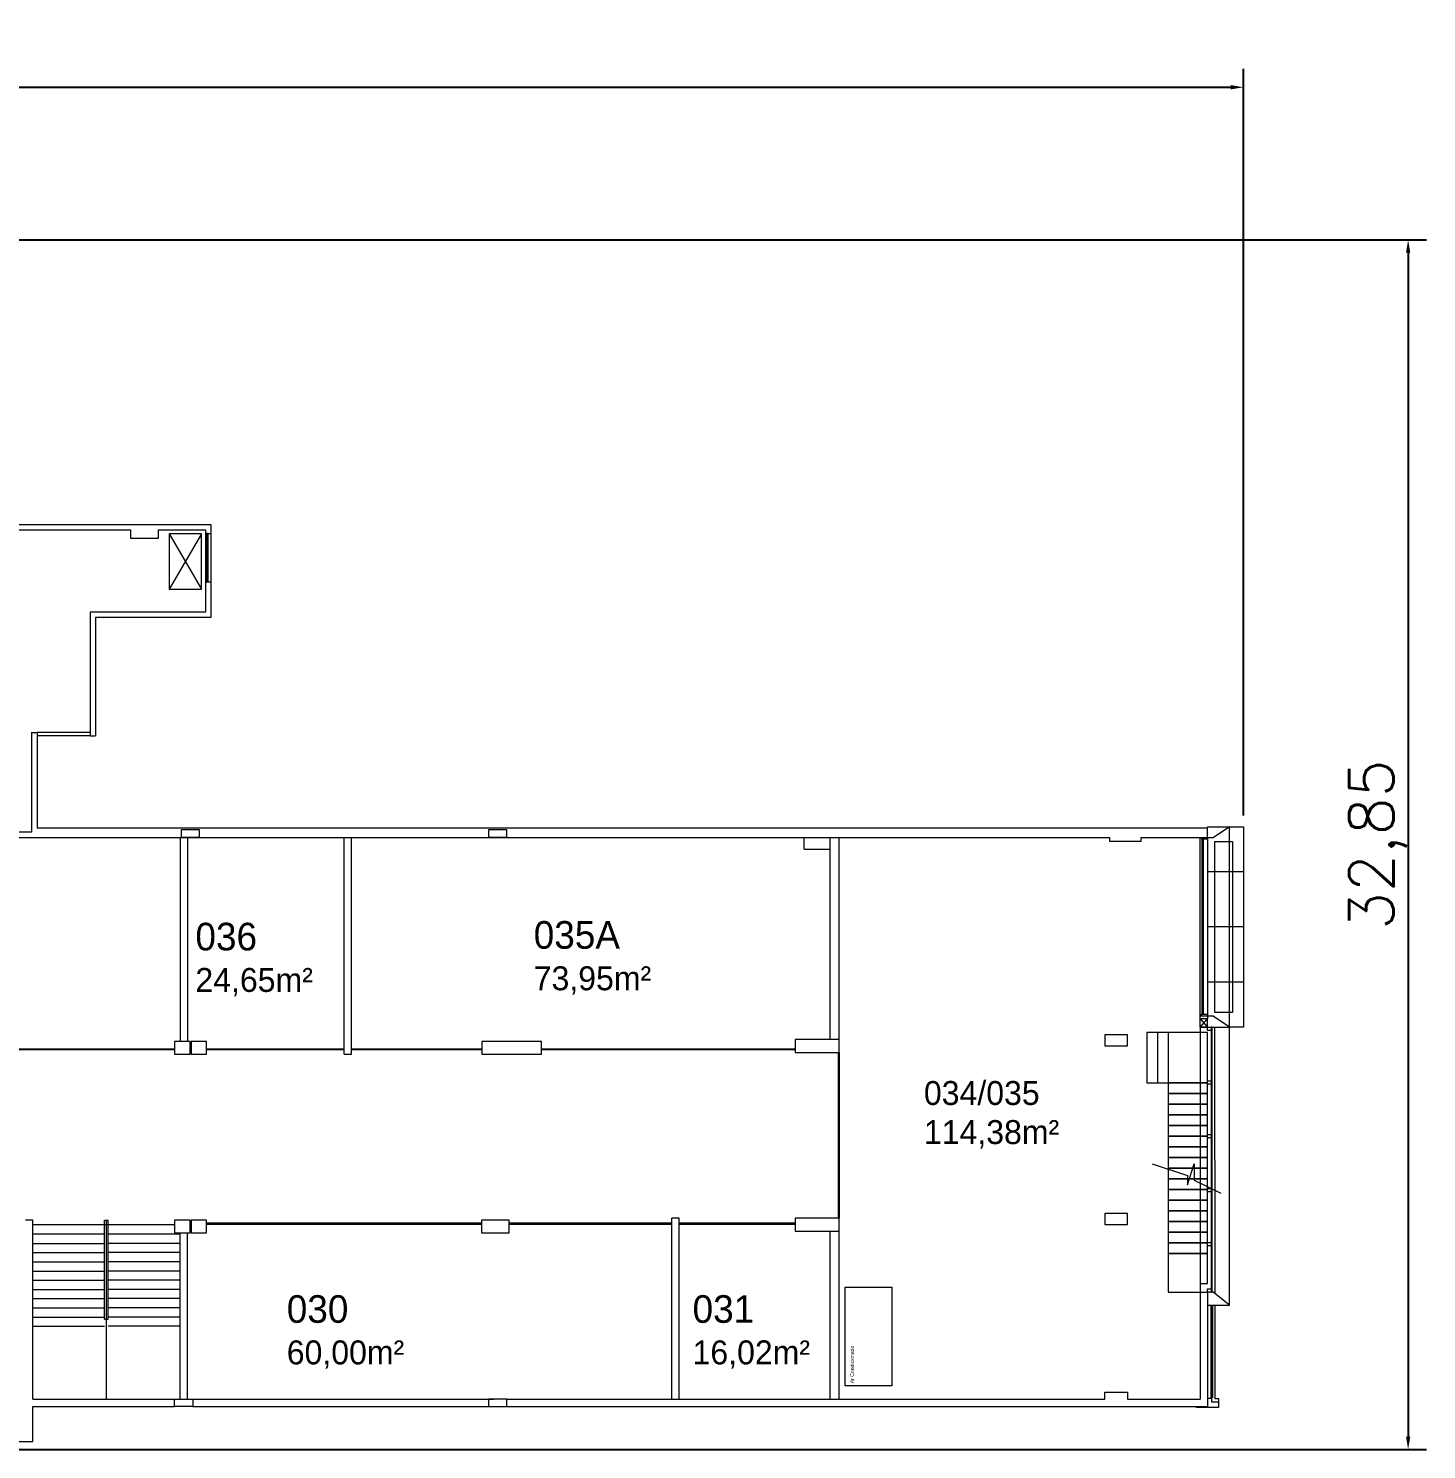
# Model space of a CAD drawing. Header units: metres. Extents: x 2855 to 2963, y 1748 to 1790.
# Drawn here: x 2925.22 to 2963.18, y 1751.23 to 1789.82 of the extents above; entities that cross this region are included whole.
import ezdxf

# ---------------------------------------------------------------- set-up
doc = ezdxf.new("R2010")
doc.units = ezdxf.units.M
doc.layers.add('PAREDES', color=7, linetype='Continuous')
doc.layers.add('VAGAS', color=253, linetype='Continuous')
doc.styles.add('PADRAO MK', font='')
doc.styles.add('ROMANS', font='romans', dxfattribs={"height": 0.16})
doc.styles.get("Standard").update_dxf_attribs({"font": 'arial.ttf'})
doc.styles.get('PADRAO MK').set_extended_font_data('AvantGarde Bk BT')
doc.dimstyles.new('Cota', dxfattribs={"dimtxt": 0.07, "dimasz": 0.08, "dimexe": 0.04, "dimexo": 0.04, "dimgap": 0.02, "dimtad": 1, "dimtxsty": 'Standard', "dimcen": 2.5, "dimclrd": 252, "dimclre": 252, "dimadec": 0, "dimazin": 0, "dimtfac": 1, "dimtmove": 0, "dimatfit": 3, "dimfxl": 1, "dimarcsym": 0})

# ---------------------------------------------------------------- blocks, each defined once
blk = doc.blocks.new('*D8')
at = {"layer": 'DEFPOINTS', "color": 0, "transparency": 16777216}
for p in [(2958.209, 1788.223), (2855.06, 1767.879), (2958.209, 1768.144)]:
    blk.add_point(p, dxfattribs=at)
at = {"layer": 'VAGAS', "color": 1, "lineweight": -2, "transparency": 16777216}
for p, q in [((2855.06, 1768.179), (2855.06, 1788.723)), ((2958.209, 1768.444), (2958.209, 1788.723)), ((2855.41, 1788.223), (2957.859, 1788.223))]:
    blk.add_line(p, q, dxfattribs=at)
at = {"layer": 'VAGAS', "color": 1, "transparency": 16777216}
for points in [[(2855.41, 1788.282), (2855.41, 1788.165), (2855.06, 1788.223)], [(2957.859, 1788.282), (2957.859, 1788.165), (2958.209, 1788.223)]]:
    blk.add_solid(points, dxfattribs=at)
at = {"layer": 'VAGAS', "color": 7, "transparency": 16777216, "insert": (2906.635, 1789.038), "char_height": 0.16, "attachment_point": 5, "style": 'ROMANS'}
blk.add_mtext('{\\H7.5x;103,15}', dxfattribs=at)
blk = doc.blocks.new('_ArchTick')
at = {"color": 0, "linetype": 'ByBlock', "const_width": 0.15}
blk.add_lwpolyline([(-0.5, -0.5), (0.5, 0.5)], dxfattribs=at)
blk = doc.blocks.new('*D9')
at = {"layer": 'DEFPOINTS', "color": 0, "transparency": 16777216}
for p in [(2909.485, 1784.081), (2863.22, 1751.229), (2962.676, 1751.229)]:
    blk.add_point(p, dxfattribs=at)
at = {"layer": 'VAGAS', "color": 1, "lineweight": -2, "transparency": 16777216}
for p, q in [((2909.785, 1784.081), (2963.176, 1784.081)), ((2962.676, 1783.731), (2962.676, 1751.579)), ((2863.52, 1751.229), (2963.176, 1751.229))]:
    blk.add_line(p, q, dxfattribs=at)
at = {"layer": 'VAGAS', "color": 1, "transparency": 16777216}
for points in [[(2962.618, 1783.731), (2962.735, 1783.731), (2962.676, 1784.081)], [(2962.618, 1751.579), (2962.735, 1751.579), (2962.676, 1751.229)]]:
    blk.add_solid(points, dxfattribs=at)
at = {"layer": 'VAGAS', "color": 7, "transparency": 16777216, "insert": (2961.862, 1767.655), "char_height": 0.16, "attachment_point": 5, "rotation": 90, "style": 'ROMANS'}
blk.add_mtext('{\\H7.5x;32,85}', dxfattribs=at)

msp = doc.modelspace()

# ---------------------------------------------------------------- linework, layer by layer
at = {"layer": 'PAREDES', "color": 253, "lineweight": 0}
for p, q in [((2912.686, 1776.352), (2930.178, 1776.352)), ((2920.52, 1776.202), (2927.99, 1776.202)), ((2927.99, 1776.202), (2927.99, 1775.982)), ((2927.99, 1775.982), (2928.75, 1775.982)), ((2928.75, 1775.982), (2928.75, 1776.202)), ((2928.75, 1776.202), (2930.028, 1776.202)), ((2930.028, 1776.202), (2930.028, 1773.972)), ((2930.028, 1776.103), (2930.178, 1776.103)), ((2930.178, 1776.352), (2930.178, 1773.822)), ((2930.028, 1774.79), (2930.178, 1774.79)), ((2930.028, 1773.972), (2926.897, 1773.972)), ((2926.897, 1773.972), (2926.897, 1770.612)), ((2930.178, 1773.822), (2927.047, 1773.822)), ((2927.047, 1773.822), (2927.047, 1770.612)), ((2926.897, 1773.102), (2926.897, 1773.012)), ((2925.307, 1770.702), (2925.307, 1767.992)), ((2925.307, 1770.702), (2925.457, 1770.702)), ((2926.897, 1770.702), (2925.457, 1770.702)), ((2925.457, 1770.702), (2925.457, 1768.112)), ((2926.897, 1770.612), (2925.457, 1770.612)), ((2926.897, 1770.612), (2927.047, 1770.612)), ((2925.307, 1767.992), (2915.857, 1767.992)), ((2925.457, 1768.112), (2957.23, 1768.112)), ((2957.23, 1767.852), (2957.23, 1768.112)), ((2957.83, 1755.15), (2957.83, 1768.142)), ((2920.58, 1767.852), (2954.58, 1767.852)), ((2929.34, 1767.852), (2929.34, 1762.312)), ((2929.54, 1767.852), (2929.54, 1762.312)), ((2933.79, 1761.962), (2933.79, 1767.852)), ((2933.99, 1761.962), (2933.99, 1767.852)), ((2946.28, 1767.532), (2946.28, 1767.852)), ((2946.99, 1762.362), (2946.99, 1767.852)), ((2947.23, 1762.362), (2947.23, 1767.852)), ((2954.58, 1767.742), (2954.58, 1767.852)), ((2955.43, 1767.742), (2954.58, 1767.742)), ((2955.43, 1767.852), (2957.23, 1767.852)), ((2955.43, 1767.742), (2955.43, 1767.852)), ((2958.209, 1766.922), (2957.23, 1766.922)), ((2958.209, 1765.422), (2957.23, 1765.422)), ((2958.209, 1763.922), (2957.23, 1763.922)), ((2957.03, 1762.702), (2957.03, 1762.922)), ((2957.03, 1762.702), (2957.23, 1762.922)), ((2957.03, 1762.922), (2957.23, 1762.702)), ((2957.23, 1762.702), (2957.23, 1762.922)), ((2957.03, 1762.702), (2957.23, 1762.702)), ((2957.03, 1762.702), (2957.03, 1755.502)), ((2957.418, 1762.702), (2957.429, 1755.469)), ((2920.62, 1762.112), (2929.19, 1762.112)), ((2920.62, 1762.092), (2929.19, 1762.092)), ((2930.06, 1762.112), (2933.79, 1762.112)), ((2930.06, 1762.092), (2933.79, 1762.092)), ((2933.99, 1762.112), (2937.53, 1762.112)), ((2933.99, 1762.092), (2937.53, 1762.092)), ((2939.15, 1762.112), (2946.04, 1762.112)), ((2939.15, 1762.092), (2946.04, 1762.092)), ((2933.79, 1761.962), (2933.99, 1761.962)), ((2947.2, 1762.012), (2947.2, 1757.512)), ((2947.23, 1762.012), (2947.23, 1757.512)), ((2925.34, 1757.462), (2925.14, 1757.462)), ((2925.34, 1752.602), (2925.34, 1757.462)), ((2927.29, 1754.767), (2927.29, 1757.462)), ((2927.29, 1757.462), (2927.39, 1757.462)), ((2927.34, 1752.602), (2927.34, 1757.462)), ((2927.39, 1754.767), (2927.39, 1757.462)), ((2942.69, 1752.602), (2942.69, 1757.512)), ((2942.89, 1757.512), (2942.69, 1757.512)), ((2942.89, 1752.602), (2942.89, 1757.512)), ((2929.19, 1757.328), (2925.34, 1757.328)), ((2927.29, 1757.078), (2925.34, 1757.078)), ((2929.34, 1757.078), (2927.39, 1757.078)), ((2929.34, 1752.602), (2929.34, 1757.112)), ((2929.54, 1752.602), (2929.54, 1757.112)), ((2930.06, 1757.382), (2937.52, 1757.382)), ((2930.06, 1757.352), (2937.52, 1757.352)), ((2938.27, 1757.382), (2942.69, 1757.382)), ((2938.27, 1757.352), (2942.69, 1757.352)), ((2942.89, 1757.382), (2946.04, 1757.382)), ((2942.89, 1757.352), (2946.04, 1757.352)), ((2946.99, 1752.602), (2946.99, 1757.162)), ((2947.23, 1752.602), (2947.23, 1757.162)), ((2925.34, 1756.828), (2927.29, 1756.828)), ((2929.34, 1756.828), (2927.39, 1756.828)), ((2925.34, 1756.578), (2927.29, 1756.578)), ((2925.34, 1756.328), (2927.29, 1756.328)), ((2929.34, 1756.578), (2927.39, 1756.578)), ((2929.34, 1756.328), (2927.39, 1756.328)), ((2925.34, 1756.078), (2927.29, 1756.078)), ((2929.34, 1756.078), (2927.39, 1756.078)), ((2925.34, 1755.828), (2927.29, 1755.828)), ((2925.34, 1755.578), (2927.29, 1755.578)), ((2929.34, 1755.828), (2927.39, 1755.828)), ((2929.34, 1755.578), (2927.39, 1755.578)), ((2957.03, 1755.742), (2957.23, 1755.742)), ((2925.34, 1755.328), (2927.29, 1755.328)), ((2929.34, 1755.328), (2927.39, 1755.328)), ((2957.03, 1755.502), (2957.23, 1755.502)), ((2957.03, 1755.502), (2957.03, 1752.602)), ((2957.23, 1755.502), (2957.23, 1752.402)), ((2957.43, 1755.152), (2957.43, 1752.62)), ((2925.34, 1755.078), (2927.29, 1755.078)), ((2925.34, 1754.828), (2927.29, 1754.828)), ((2927.29, 1754.767), (2927.39, 1754.767)), ((2929.34, 1755.078), (2927.39, 1755.078)), ((2929.34, 1754.828), (2927.39, 1754.828)), ((2925.34, 1754.578), (2927.29, 1754.578)), ((2929.34, 1754.578), (2927.39, 1754.578)), ((2925.34, 1752.602), (2929.19, 1752.602)), ((2925.34, 1752.602), (2925.44, 1752.602)), ((2929.69, 1752.602), (2937.86, 1752.602)), ((2938.21, 1752.602), (2954.44, 1752.602)), ((2954.44, 1752.602), (2954.44, 1752.792)), ((2954.44, 1752.792), (2955.06, 1752.792)), ((2955.06, 1752.792), (2955.06, 1752.602)), ((2955.06, 1752.602), (2957.03, 1752.602)), ((2925.34, 1752.402), (2929.19, 1752.402)), ((2925.34, 1751.449), (2925.34, 1752.402)), ((2925.34, 1752.402), (2925.44, 1752.402)), ((2929.69, 1752.402), (2937.86, 1752.402)), ((2938.21, 1752.402), (2946.365, 1752.402)), ((2945.237, 1752.402), (2957.23, 1752.402)), ((2920.299, 1751.449), (2925.34, 1751.449))]:
    msp.add_line(p, q, dxfattribs=at)
for points in [[(2929.04, 1776.094), (2929.04, 1774.594), (2929.919, 1774.594), (2929.919, 1776.094), (2929.04, 1776.094), (2929.919, 1774.594), (2929.919, 1776.094), (2929.04, 1774.594)], [(2957.23, 1768.142), (2957.83, 1768.142), (2957.83, 1768.142), (2957.38, 1767.842), (2957.03, 1767.842)], [(2957.807, 1768.142), (2958.209, 1768.144), (2958.209, 1762.704), (2957.817, 1762.702)], [(2946.28, 1767.532), (2946.28, 1767.532), (2946.99, 1767.532), (2946.99, 1767.852)], [(2957.077, 1767.802), (2957.077, 1767.852), (2957.23, 1767.852), (2957.23, 1767.802), (2957.077, 1767.802)], [(2957.23, 1762.702), (2957.83, 1762.702), (2957.83, 1762.702), (2957.38, 1763.002), (2957.03, 1763.002)], [(2957.23, 1762.702), (2957.03, 1762.702), (2957.03, 1763.002)], [(2957.068, 1763.002), (2957.068, 1763.052), (2957.23, 1763.052), (2957.23, 1763.002), (2957.068, 1763.002)], [(2957.23, 1756.552), (2957.23, 1762.552), (2955.58, 1762.552), (2955.58, 1761.192)], [(2955.87, 1762.552), (2955.87, 1761.192)], [(2956.16, 1762.552), (2956.16, 1761.192)], [(2957.33, 1762.702), (2957.33, 1755.502), (2957.36, 1755.502), (2957.36, 1762.702), (2957.33, 1762.702)], [(2929.19, 1761.962), (2929.61, 1761.962), (2929.61, 1762.312), (2929.19, 1762.312), (2929.19, 1761.962)], [(2929.64, 1761.962), (2930.06, 1761.962), (2930.06, 1762.312), (2929.64, 1762.312), (2929.64, 1761.962)], [(2955.58, 1761.232), (2955.58, 1761.192), (2956.16, 1761.192)], [(2956.16, 1761.232), (2956.16, 1761.192), (2956.2, 1761.192)], [(2957.23, 1761.192), (2956.16, 1761.192)], [(2956.2, 1761.192), (2956.16, 1761.192), (2956.16, 1760.902)], [(2956.16, 1761.192), (2957.23, 1761.192)], [(2957.23, 1760.902), (2956.16, 1760.902)], [(2956.2, 1760.902), (2956.16, 1760.902), (2956.16, 1760.612)], [(2956.16, 1760.902), (2956.2, 1760.902)], [(2956.16, 1760.902), (2957.23, 1760.902)], [(2957.23, 1760.612), (2956.16, 1760.612)], [(2956.2, 1760.612), (2956.16, 1760.612), (2956.16, 1760.322)], [(2956.16, 1760.612), (2956.2, 1760.612)], [(2956.16, 1760.612), (2957.23, 1760.612)], [(2957.23, 1760.322), (2956.16, 1760.322)], [(2956.2, 1760.322), (2956.16, 1760.322), (2956.16, 1760.032)], [(2956.16, 1760.322), (2956.2, 1760.322)], [(2956.16, 1760.322), (2957.23, 1760.322)], [(2957.23, 1760.032), (2956.16, 1760.032)], [(2956.2, 1760.032), (2956.16, 1760.032), (2956.16, 1759.742)], [(2956.16, 1760.032), (2956.2, 1760.032)], [(2956.16, 1760.032), (2957.23, 1760.032)], [(2957.23, 1759.742), (2956.16, 1759.742)], [(2956.2, 1759.742), (2956.16, 1759.742), (2956.16, 1759.452)], [(2956.16, 1759.742), (2956.2, 1759.742)], [(2956.16, 1759.742), (2957.23, 1759.742)], [(2957.23, 1759.452), (2956.16, 1759.452)], [(2956.2, 1759.452), (2956.16, 1759.452), (2956.16, 1759.162)], [(2956.16, 1759.452), (2956.2, 1759.452)], [(2956.16, 1759.452), (2957.23, 1759.452)], [(2957.23, 1759.162), (2956.16, 1759.162)], [(2956.2, 1759.162), (2956.16, 1759.162), (2956.16, 1758.872)], [(2956.16, 1759.162), (2956.2, 1759.162)], [(2956.16, 1759.162), (2957.23, 1759.162)], [(2955.732, 1758.986), (2956.686, 1758.672), (2956.686, 1758.42), (2956.865, 1758.99), (2956.865, 1758.548), (2957.59, 1758.19)], [(2957.23, 1758.872), (2956.16, 1758.872)], [(2956.2, 1758.872), (2956.16, 1758.872), (2956.16, 1758.582)], [(2956.16, 1758.872), (2956.2, 1758.872)], [(2956.16, 1758.872), (2957.23, 1758.872)], [(2956.16, 1758.292), (2957.23, 1758.292), (2957.23, 1758.582), (2957.19, 1758.582)], [(2957.23, 1758.582), (2956.16, 1758.582), (2956.16, 1758.292)], [(2956.16, 1758.582), (2957.23, 1758.582)], [(2956.16, 1758.002), (2957.23, 1758.002), (2957.23, 1758.292), (2956.16, 1758.292), (2956.16, 1758.002)], [(2956.16, 1757.712), (2957.23, 1757.712), (2957.23, 1758.002), (2956.16, 1758.002), (2956.16, 1757.712)], [(2929.19, 1757.112), (2929.61, 1757.112), (2929.61, 1757.462), (2929.19, 1757.462), (2929.19, 1757.112)], [(2929.64, 1757.112), (2930.06, 1757.112), (2930.06, 1757.462), (2929.64, 1757.462), (2929.64, 1757.112)], [(2956.16, 1757.422), (2957.23, 1757.422), (2957.23, 1757.712), (2956.16, 1757.712), (2956.16, 1757.422)], [(2956.16, 1757.132), (2957.23, 1757.132), (2957.23, 1757.422), (2956.16, 1757.422), (2956.16, 1757.132)], [(2956.16, 1756.842), (2957.23, 1756.842), (2957.23, 1757.132), (2956.16, 1757.132), (2956.16, 1756.842)], [(2956.16, 1756.552), (2957.23, 1756.552), (2957.23, 1756.842), (2956.16, 1756.842), (2956.16, 1756.552)], [(2957.23, 1755.742), (2957.23, 1755.742), (2957.23, 1756.552), (2956.16, 1756.552), (2956.16, 1755.502)], [(2956.16, 1755.502), (2957.03, 1755.502)], [(2957.23, 1755.152), (2957.83, 1755.152), (2957.83, 1755.152), (2957.38, 1755.502), (2957.23, 1755.502)], [(2957.35, 1752.635), (2957.33, 1752.635), (2957.33, 1755.152), (2957.35, 1755.152), (2957.35, 1752.635)], [(2957.35, 1754.635), (2957.35, 1755.152), (2957.37, 1755.152), (2957.37, 1754.635), (2957.35, 1754.635)], [(2957.35, 1752.635), (2957.35, 1754.635), (2957.37, 1754.635), (2957.37, 1752.635), (2957.35, 1752.635)], [(2957.43, 1752.62), (2957.53, 1752.62), (2957.53, 1752.37), (2956.99, 1752.37), (2956.93, 1752.37), (2956.93, 1752.402)], [(2957.53, 1752.52), (2957.35, 1752.52), (2957.35, 1752.62), (2957.23, 1752.62)]]:
    msp.add_lwpolyline(points, dxfattribs=at)
for points in [[(2930.068, 1774.79), (2930.103, 1774.79), (2930.103, 1776.103), (2930.068, 1776.103)], [(2929.371, 1767.862), (2929.871, 1767.862), (2929.871, 1768.062), (2929.371, 1768.062)], [(2937.71, 1767.862), (2938.21, 1767.862), (2938.21, 1768.062), (2937.71, 1768.062)], [(2957.03, 1762.922), (2957.03, 1767.852), (2957.23, 1767.852), (2957.23, 1762.922)], [(2957.11, 1767.802), (2957.11, 1767.198), (2957.088, 1767.198), (2957.088, 1767.802)], [(2957.43, 1763.102), (2957.43, 1767.742), (2957.91, 1767.742), (2957.91, 1763.102)], [(2957.11, 1767.198), (2957.11, 1766.594), (2957.088, 1766.594), (2957.088, 1767.198)], [(2957.11, 1766.594), (2957.11, 1765.991), (2957.088, 1765.991), (2957.088, 1766.594)], [(2957.11, 1765.991), (2957.11, 1765.387), (2957.088, 1765.387), (2957.088, 1765.991)], [(2957.11, 1765.387), (2957.11, 1764.783), (2957.088, 1764.783), (2957.088, 1765.387)], [(2957.11, 1764.783), (2957.11, 1764.179), (2957.088, 1764.179), (2957.088, 1764.783)], [(2957.11, 1764.179), (2957.11, 1763.576), (2957.088, 1763.576), (2957.088, 1764.179)], [(2957.11, 1763.576), (2957.11, 1763.052), (2957.088, 1763.052), (2957.088, 1763.576)], [(2954.44, 1762.492), (2954.44, 1762.192), (2955.06, 1762.192), (2955.06, 1762.492)], [(2957.23, 1762.702), (2957.33, 1762.702), (2957.33, 1762.612), (2957.23, 1762.612)], [(2937.53, 1761.962), (2939.15, 1761.962), (2939.15, 1762.312), (2937.53, 1762.312)], [(2946.04, 1762.012), (2947.23, 1762.012), (2947.23, 1762.362), (2946.04, 1762.362)], [(2957.23, 1761.242), (2957.33, 1761.242), (2957.33, 1761.152), (2957.23, 1761.152)], [(2957.23, 1759.782), (2957.33, 1759.782), (2957.33, 1759.692), (2957.23, 1759.692)], [(2957.23, 1758.314), (2957.33, 1758.314), (2957.33, 1758.224), (2957.23, 1758.224)], [(2937.52, 1757.112), (2938.27, 1757.112), (2938.27, 1757.462), (2937.52, 1757.462)], [(2946.04, 1757.162), (2947.23, 1757.162), (2947.23, 1757.512), (2946.04, 1757.512)], [(2954.44, 1757.642), (2954.44, 1757.342), (2955.06, 1757.342), (2955.06, 1757.642)], [(2957.23, 1756.854), (2957.33, 1756.854), (2957.33, 1756.764), (2957.23, 1756.764)], [(2947.398, 1752.957), (2947.398, 1755.638), (2948.659, 1755.638), (2948.659, 1752.957)], [(2957.23, 1755.592), (2957.33, 1755.592), (2957.33, 1755.502), (2957.23, 1755.502)], [(2929.19, 1752.602), (2929.69, 1752.602), (2929.69, 1752.402), (2929.19, 1752.402)], [(2937.71, 1752.402), (2938.21, 1752.402), (2938.21, 1752.602), (2937.71, 1752.602)]]:
    msp.add_lwpolyline(points, close=True, dxfattribs=at)
at = {"layer": 'PAREDES', "color": 253, "lineweight": 0, "const_width": 0.01}
msp.add_lwpolyline([(2957.23, 1768.142), (2957.217, 1768.142), (2957.217, 1768.112)], dxfattribs=at)
at = {"layer": 'PAREDES', "color": 253, "lineweight": 0}
for p in [(2957.11, 1767.198), (2957.11, 1766.594), (2957.11, 1765.991), (2957.11, 1765.387), (2957.11, 1764.783), (2957.11, 1764.179), (2957.11, 1763.576)]:
    msp.add_point(p, dxfattribs=at)

# ---------------------------------------------------------------- texts
at = {"layer": 'PAREDES', "color": 253, "lineweight": 0, "style": 'PADRAO MK'}
for s, height, p in [('035A', 0.75, (2938.94, 1764.83)), ('036', 0.75, (2929.756, 1764.784)), ('24,65m²', 0.65, (2929.756, 1763.657)), ('73,95m²', 0.65, (2938.94, 1763.702)), ('034/035', 0.65, (2949.532, 1760.586)), ('114,38m² ', 0.65, (2949.532, 1759.525)), ('030', 0.75, (2932.236, 1754.671)), ('031', 0.75, (2943.252, 1754.671)), ('60,00m²', 0.65, (2932.236, 1753.543)), ('16,02m²', 0.65, (2943.252, 1753.543))]:
    msp.add_text(s, height=height, dxfattribs=at).set_placement(p)
at = {"layer": 'PAREDES', "color": 253, "lineweight": 0, "insert": (2947.53, 1753.029), "char_height": 0.1, "width": 4.38103, "attachment_point": 1, "rotation": 90, "style": 'PADRAO MK'}
msp.add_mtext('\\A1;Ar Condicionado', dxfattribs=at)

# ---------------------------------------------------------------- dimensions: what is measured, and where the dimension line sits
at = {"layer": 'VAGAS', "color": 253}
dim = msp.add_linear_dim(base=(2958.209, 1788.223), p1=(2855.06, 1767.879), p2=(2958.209, 1768.144), text='{\\H7.5x;<>}', dimstyle='Cota', override={"dimtxt": 0.63, "dimasz": 0.35, "dimexe": 0.5, "dimexo": 0.3, "dimgap": 0.1, "dimtxsty": 'ROMANS', "dimblk1": 'ArchTick', "dimblk2": 'ArchTick', "dimclrd": 1, "dimclre": 1, "dimclrt": 7}, dxfattribs=at)
dim.commit()
dim.dimension.update_dxf_attribs({"geometry": '*D8', "text_midpoint": (2906.635, 1789.038)})
dim = msp.add_linear_dim(base=(2962.676, 1751.229), p1=(2909.485, 1784.081), p2=(2863.22, 1751.229), angle=270, text='{\\H7.5x;<>}', dimstyle='Cota', override={"dimtxt": 0.63, "dimasz": 0.35, "dimexe": 0.5, "dimexo": 0.3, "dimgap": 0.1, "dimtxsty": 'ROMANS', "dimblk1": 'ArchTick', "dimblk2": 'ArchTick', "dimclrd": 1, "dimclre": 1, "dimclrt": 7}, dxfattribs=at)
dim.commit()
dim.dimension.update_dxf_attribs({"geometry": '*D9', "text_midpoint": (2961.862, 1767.655)})

doc.saveas('drawing.dxf')
